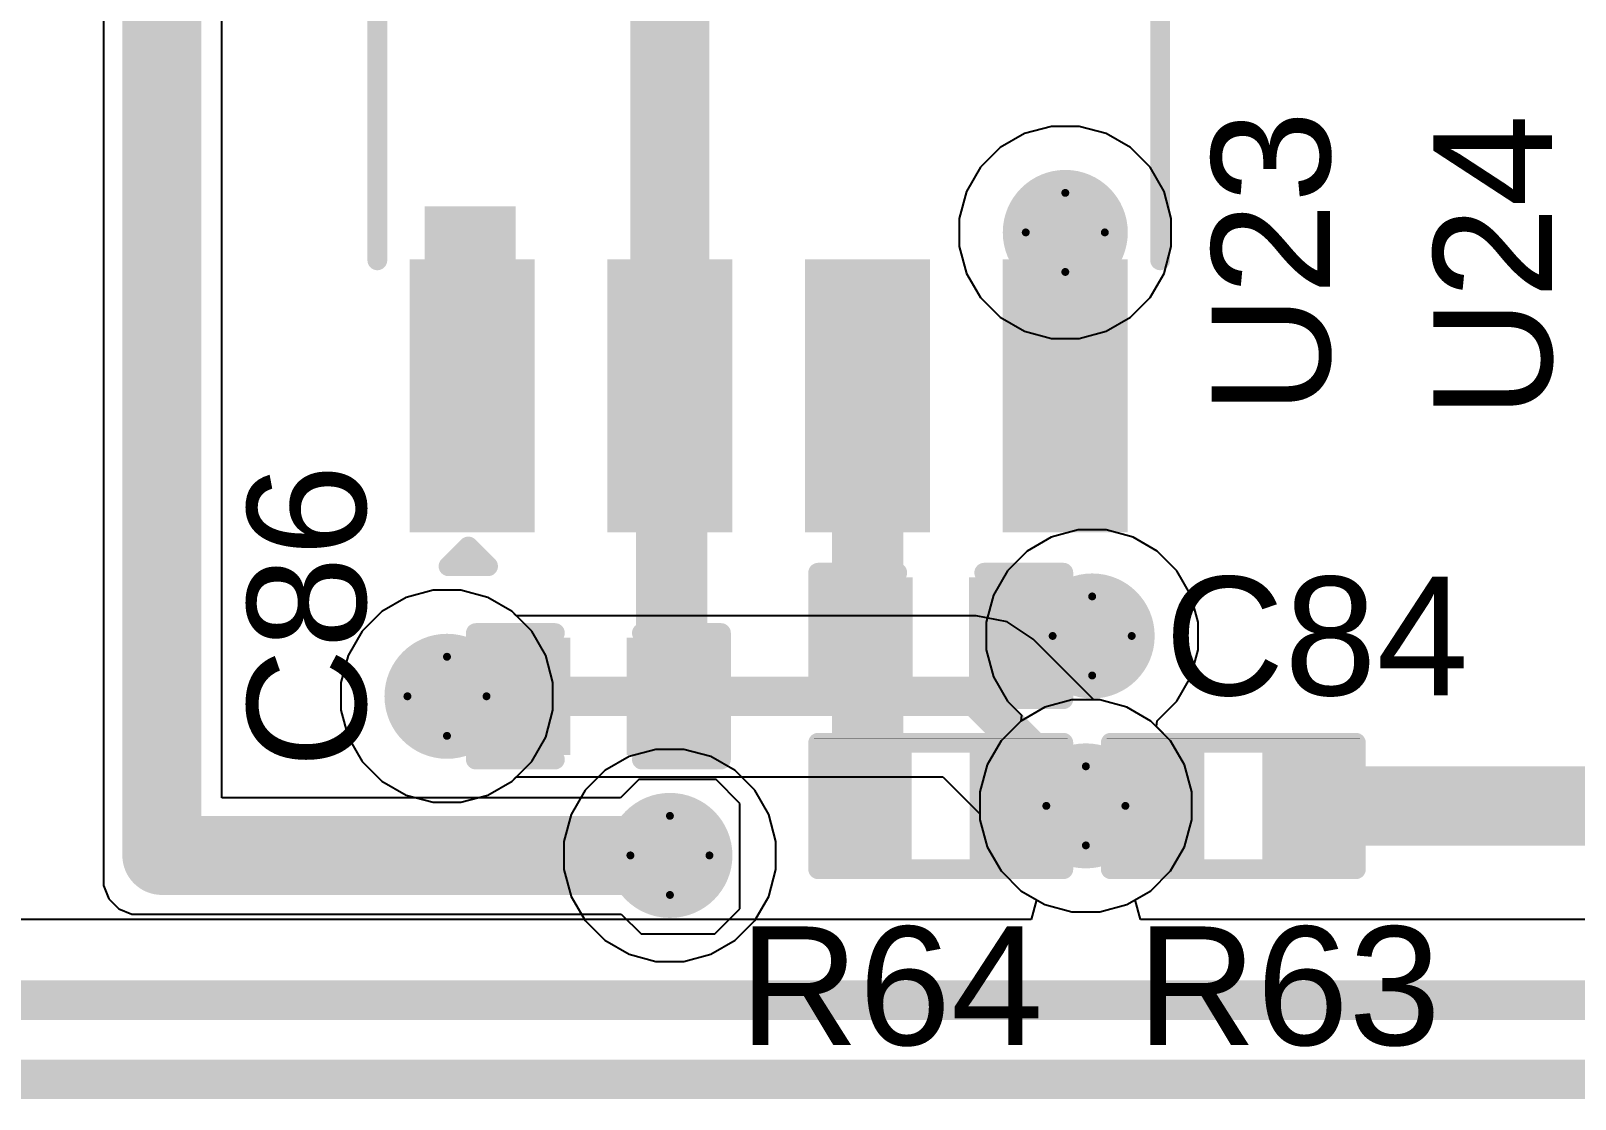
# Model space of a CAD drawing. Header units: inches. Extents: x -17.5 to 14.7, y -6.2 to 5.9.
# Drawn here: x 1.3503 to 1.7409, y 1.6963 to 1.9665 of the extents above; entities that cross this region are included whole.
import ezdxf

# ---------------------------------------------------------------- set-up
doc = ezdxf.new("R2010")
doc.units = ezdxf.units.IN
doc.header["$MEASUREMENT"] = 0
for name, color, linetype in [('Bottom Layer', 5, 'Continuous'), ('Bottom Solder', 6, 'Continuous'), ('Drill Drawing', 1, 'Continuous'), ('Ground Layer', 76, 'Continuous'), ('Power Layer', 16, 'Continuous'), ('Top Layer', 1, 'Continuous'), ('Top Overlay', 2, 'Continuous'), ('Top Paste', 8, 'Continuous'), ('Top Solder', 216, 'Continuous'), ('Via Holes', 16, 'Continuous')]:
    doc.layers.add(name, color=color, linetype=linetype)
doc.styles.add('Arial', font='', dxfattribs={"height": 0.2})
doc.styles.get('Arial').set_extended_font_data('Arial')

# ---------------------------------------------------------------- blocks, each defined once
blk = doc.blocks.new('SOIC_8_0_154___3_90___W______3')
at = {"layer": 'Top Layer'}
for points in [[(-0.13681, 0.06319), (-0.13681, 0.08681), (-0.07579, 0.08681), (-0.07579, 0.06319)], [(0.07579, 0.06319), (0.07579, 0.08681), (0.13681, 0.08681), (0.13681, 0.06319)], [(-0.13681, 0.01319), (-0.13681, 0.03681), (-0.07579, 0.03681), (-0.07579, 0.01319)], [(0.07579, 0.01319), (0.07579, 0.03681), (0.13681, 0.03681), (0.13681, 0.01319)], [(-0.13681, -0.03681), (-0.13681, -0.01319), (-0.07579, -0.01319), (-0.07579, -0.03681)], [(0.07579, -0.03681), (0.07579, -0.01319), (0.13681, -0.01319), (0.13681, -0.03681)], [(-0.13681, -0.08681), (-0.13681, -0.06319), (-0.07579, -0.06319), (-0.07579, -0.08681)], [(0.07579, -0.08681), (0.07579, -0.06319), (0.13681, -0.06319), (0.13681, -0.08681)]]:
    blk.add_hatch(color=1, dxfattribs=at).paths.add_polyline_path(points)
at = {"layer": 'Top Overlay'}
blk.add_hatch(color=2, dxfattribs=at).paths.add_polyline_path([(-0.07237, 0.06401), (-0.05837, 0.06401), (-0.05837, 0.08701), (-0.07237, 0.08701)])
at = {"layer": 'Top Paste'}
for points in [[(-0.13681, 0.06319), (-0.13681, 0.08681), (-0.07579, 0.08681), (-0.07579, 0.06319)], [(0.07579, 0.06319), (0.07579, 0.08681), (0.13681, 0.08681), (0.13681, 0.06319)], [(-0.13681, 0.01319), (-0.13681, 0.03681), (-0.07579, 0.03681), (-0.07579, 0.01319)], [(0.07579, 0.01319), (0.07579, 0.03681), (0.13681, 0.03681), (0.13681, 0.01319)], [(-0.13681, -0.03681), (-0.13681, -0.01319), (-0.07579, -0.01319), (-0.07579, -0.03681)], [(0.07579, -0.03681), (0.07579, -0.01319), (0.13681, -0.01319), (0.13681, -0.03681)], [(-0.13681, -0.08681), (-0.13681, -0.06319), (-0.07579, -0.06319), (-0.07579, -0.08681)], [(0.07579, -0.08681), (0.07579, -0.06319), (0.13681, -0.06319), (0.13681, -0.08681)]]:
    blk.add_hatch(color=8, dxfattribs=at).paths.add_polyline_path(points)
at = {"layer": 'Top Solder'}
for points in [[(-0.14081, 0.05919), (-0.14081, 0.09081), (-0.07179, 0.09081), (-0.07179, 0.05919)], [(0.07179, 0.05919), (0.07179, 0.09081), (0.14081, 0.09081), (0.14081, 0.05919)], [(-0.14081, 0.00919), (-0.14081, 0.04081), (-0.07179, 0.04081), (-0.07179, 0.00919)], [(0.07179, 0.00919), (0.07179, 0.04081), (0.14081, 0.04081), (0.14081, 0.00919)], [(-0.14081, -0.04081), (-0.14081, -0.00919), (-0.07179, -0.00919), (-0.07179, -0.04081)], [(0.07179, -0.04081), (0.07179, -0.00919), (0.14081, -0.00919), (0.14081, -0.04081)], [(-0.14081, -0.09081), (-0.14081, -0.05919), (-0.07179, -0.05919), (-0.07179, -0.09081)], [(0.07179, -0.09081), (0.07179, -0.05919), (0.14081, -0.05919), (0.14081, -0.09081)]]:
    blk.add_hatch(color=216, dxfattribs=at).paths.add_polyline_path(points)
at = {"layer": 'Top Overlay'}
for points in [[(-0.072, 0.099, 0.005, 0.005, 0), (0.071, 0.099, 0.005, 0.005, 0)], [(-0.14937, 0.081, 0.005, 0.005, 0), (-0.14937, 0.071, 0.005, 0.005, 0)], [(-0.14937, 0.081, 0.005, 0.005, 0), (-0.14437, 0.076, 0.005, 0.005, 0)], [(-0.14437, 0.076, 0.005, 0.005, 0), (-0.14937, 0.071, 0.005, 0.005, 0)], [(-0.072, -0.099, 0.005, 0.005, 0), (0.071, -0.099, 0.005, 0.005, 0)]]:
    blk.add_lwpolyline(points, format="xyseb", dxfattribs=at)
for points in [[(-0.07325, 0.099, 0.0025, 0.0025, 1), (-0.07075, 0.099, 0.0025, 0.0025, 1)], [(0.06975, 0.099, 0.0025, 0.0025, 1), (0.07225, 0.099, 0.0025, 0.0025, 1)], [(-0.15062, 0.081, 0.0025, 0.0025, 1), (-0.14812, 0.081, 0.0025, 0.0025, 1)], [(-0.15062, 0.081, 0.0025, 0.0025, 1), (-0.14812, 0.081, 0.0025, 0.0025, 1)], [(-0.14562, 0.076, 0.0025, 0.0025, 1), (-0.14312, 0.076, 0.0025, 0.0025, 1)], [(-0.14562, 0.076, 0.0025, 0.0025, 1), (-0.14312, 0.076, 0.0025, 0.0025, 1)], [(-0.15062, 0.071, 0.0025, 0.0025, 1), (-0.14812, 0.071, 0.0025, 0.0025, 1)], [(-0.15062, 0.071, 0.0025, 0.0025, 1), (-0.14812, 0.071, 0.0025, 0.0025, 1)], [(-0.07325, -0.099, 0.0025, 0.0025, 1), (-0.07075, -0.099, 0.0025, 0.0025, 1)], [(0.06975, -0.099, 0.0025, 0.0025, 1), (0.07225, -0.099, 0.0025, 0.0025, 1)]]:
    blk.add_lwpolyline(points, format="xyseb", close=True, dxfattribs=at)
blk = doc.blocks.new('R___0402_12')
at = {"layer": 'Top Layer'}
for points in [[(-0.0275, -0.0125), (-0.0275, 0.0125), (-0.0095, 0.0125), (-0.0095, -0.0125)], [(0.0095, -0.0125), (0.0095, 0.0125), (0.0275, 0.0125), (0.0275, -0.0125)]]:
    blk.add_hatch(color=1, dxfattribs=at).paths.add_polyline_path(points)
at = {"layer": 'Top Paste'}
for points in [[(-0.0275, -0.0125), (-0.0275, 0.0125), (-0.0095, 0.0125), (-0.0095, -0.0125)], [(0.0095, -0.0125), (0.0095, 0.0125), (0.0275, 0.0125), (0.0275, -0.0125)]]:
    blk.add_hatch(color=8, dxfattribs=at).paths.add_polyline_path(points)
at = {"layer": 'Top Solder'}
for points in [[(-0.02967, -0.01467), (-0.02967, 0.01467), (-0.00733, 0.01467), (-0.00733, -0.01467)], [(0.00733, -0.01467), (0.00733, 0.01467), (0.02967, 0.01467), (0.02967, -0.01467)]]:
    blk.add_hatch(color=216, dxfattribs=at).paths.add_polyline_path(points)
at = {"layer": 'Top Overlay'}
for points in [[(-0.031, 0.016, 0.005, 0.005, 0), (-0.031, -0.016, 0.005, 0.005, 0)], [(0.031, 0.016, 0.005, 0.005, 0), (-0.031, 0.016, 0.005, 0.005, 0)], [(0.031, 0.016, 0.005, 0.005, 0), (0.031, -0.016, 0.005, 0.005, 0)], [(0.031, -0.016, 0.005, 0.005, 0), (-0.031, -0.016, 0.005, 0.005, 0)], [(0.032, -0.017, 0.000127, 0.000127, 0), (-0.032, -0.017, 0.000127, 0.000127, 0)]]:
    blk.add_lwpolyline(points, format="xyseb", dxfattribs=at)
for points in [[(-0.03225, 0.016, 0.0025, 0.0025, 1), (-0.02975, 0.016, 0.0025, 0.0025, 1)], [(-0.03225, 0.016, 0.0025, 0.0025, 1), (-0.02975, 0.016, 0.0025, 0.0025, 1)], [(0.02975, 0.016, 0.0025, 0.0025, 1), (0.03225, 0.016, 0.0025, 0.0025, 1)], [(0.02975, 0.016, 0.0025, 0.0025, 1), (0.03225, 0.016, 0.0025, 0.0025, 1)], [(-0.03225, -0.016, 0.0025, 0.0025, 1), (-0.02975, -0.016, 0.0025, 0.0025, 1)], [(-0.03225, -0.016, 0.0025, 0.0025, 1), (-0.02975, -0.016, 0.0025, 0.0025, 1)], [(0.02975, -0.016, 0.0025, 0.0025, 1), (0.03225, -0.016, 0.0025, 0.0025, 1)], [(0.02975, -0.016, 0.0025, 0.0025, 1), (0.03225, -0.016, 0.0025, 0.0025, 1)], [(-0.03203, -0.017, 0.0000635, 0.0000635, 1), (-0.03197, -0.017, 0.0000635, 0.0000635, 1)], [(0.03197, -0.017, 0.0000635, 0.0000635, 1), (0.03203, -0.017, 0.0000635, 0.0000635, 1)]]:
    blk.add_lwpolyline(points, format="xyseb", close=True, dxfattribs=at)
blk = doc.blocks.new('R___0402_13')
at = {"layer": 'Top Layer'}
for points in [[(-0.0275, -0.0125), (-0.0275, 0.0125), (-0.0095, 0.0125), (-0.0095, -0.0125)], [(0.0095, -0.0125), (0.0095, 0.0125), (0.0275, 0.0125), (0.0275, -0.0125)]]:
    blk.add_hatch(color=1, dxfattribs=at).paths.add_polyline_path(points)
at = {"layer": 'Top Paste'}
for points in [[(-0.0275, -0.0125), (-0.0275, 0.0125), (-0.0095, 0.0125), (-0.0095, -0.0125)], [(0.0095, -0.0125), (0.0095, 0.0125), (0.0275, 0.0125), (0.0275, -0.0125)]]:
    blk.add_hatch(color=8, dxfattribs=at).paths.add_polyline_path(points)
at = {"layer": 'Top Solder'}
for points in [[(-0.02967, -0.01467), (-0.02967, 0.01467), (-0.00733, 0.01467), (-0.00733, -0.01467)], [(0.00733, -0.01467), (0.00733, 0.01467), (0.02967, 0.01467), (0.02967, -0.01467)]]:
    blk.add_hatch(color=216, dxfattribs=at).paths.add_polyline_path(points)
at = {"layer": 'Top Overlay'}
for points in [[(-0.031, 0.016, 0.005, 0.005, 0), (-0.031, -0.016, 0.005, 0.005, 0)], [(0.031, 0.016, 0.005, 0.005, 0), (-0.031, 0.016, 0.005, 0.005, 0)], [(0.031, 0.016, 0.005, 0.005, 0), (0.031, -0.016, 0.005, 0.005, 0)], [(0.031, -0.016, 0.005, 0.005, 0), (-0.031, -0.016, 0.005, 0.005, 0)], [(0.032, -0.017, 0.000127, 0.000127, 0), (-0.032, -0.017, 0.000127, 0.000127, 0)]]:
    blk.add_lwpolyline(points, format="xyseb", dxfattribs=at)
for points in [[(-0.03225, 0.016, 0.0025, 0.0025, 1), (-0.02975, 0.016, 0.0025, 0.0025, 1)], [(-0.03225, 0.016, 0.0025, 0.0025, 1), (-0.02975, 0.016, 0.0025, 0.0025, 1)], [(0.02975, 0.016, 0.0025, 0.0025, 1), (0.03225, 0.016, 0.0025, 0.0025, 1)], [(0.02975, 0.016, 0.0025, 0.0025, 1), (0.03225, 0.016, 0.0025, 0.0025, 1)], [(-0.03225, -0.016, 0.0025, 0.0025, 1), (-0.02975, -0.016, 0.0025, 0.0025, 1)], [(-0.03225, -0.016, 0.0025, 0.0025, 1), (-0.02975, -0.016, 0.0025, 0.0025, 1)], [(0.02975, -0.016, 0.0025, 0.0025, 1), (0.03225, -0.016, 0.0025, 0.0025, 1)], [(0.02975, -0.016, 0.0025, 0.0025, 1), (0.03225, -0.016, 0.0025, 0.0025, 1)], [(-0.03203, -0.017, 0.0000635, 0.0000635, 1), (-0.03197, -0.017, 0.0000635, 0.0000635, 1)], [(0.03197, -0.017, 0.0000635, 0.0000635, 1), (0.03203, -0.017, 0.0000635, 0.0000635, 1)]]:
    blk.add_lwpolyline(points, format="xyseb", close=True, dxfattribs=at)
blk = doc.blocks.new('C___0402_35')
at = {"layer": 'Top Layer'}
for points in [[(-0.0275, -0.0125), (-0.0275, 0.0125), (-0.0095, 0.0125), (-0.0095, -0.0125)], [(0.0095, -0.0125), (0.0095, 0.0125), (0.0275, 0.0125), (0.0275, -0.0125)]]:
    blk.add_hatch(color=1, dxfattribs=at).paths.add_polyline_path(points)
at = {"layer": 'Top Paste'}
for points in [[(-0.0275, -0.0125), (-0.0275, 0.0125), (-0.0095, 0.0125), (-0.0095, -0.0125)], [(0.0095, -0.0125), (0.0095, 0.0125), (0.0275, 0.0125), (0.0275, -0.0125)]]:
    blk.add_hatch(color=8, dxfattribs=at).paths.add_polyline_path(points)
at = {"layer": 'Top Solder'}
for points in [[(-0.02986, -0.01486), (-0.02986, 0.01486), (-0.00714, 0.01486), (-0.00714, -0.01486)], [(0.00714, -0.01486), (0.00714, 0.01486), (0.02986, 0.01486), (0.02986, -0.01486)]]:
    blk.add_hatch(color=216, dxfattribs=at).paths.add_polyline_path(points)
at = {"layer": 'Top Overlay'}
for points in [[(-0.031, 0.016, 0.005, 0.005, 0), (-0.011, 0.016, 0.005, 0.005, 0)], [(-0.031, -0.016, 0.005, 0.005, 0), (-0.031, 0.016, 0.005, 0.005, 0)], [(0.011, 0.016, 0.005, 0.005, 0), (0.031, 0.016, 0.005, 0.005, 0)], [(0.031, -0.016, 0.005, 0.005, 0), (0.031, 0.016, 0.005, 0.005, 0)], [(-0.031, -0.016, 0.005, 0.005, 0), (-0.011, -0.016, 0.005, 0.005, 0)], [(0.011, -0.016, 0.005, 0.005, 0), (0.031, -0.016, 0.005, 0.005, 0)]]:
    blk.add_lwpolyline(points, format="xyseb", dxfattribs=at)
for points in [[(-0.03225, 0.016, 0.0025, 0.0025, 1), (-0.02975, 0.016, 0.0025, 0.0025, 1)], [(-0.03225, 0.016, 0.0025, 0.0025, 1), (-0.02975, 0.016, 0.0025, 0.0025, 1)], [(-0.01225, 0.016, 0.0025, 0.0025, 1), (-0.00975, 0.016, 0.0025, 0.0025, 1)], [(0.00975, 0.016, 0.0025, 0.0025, 1), (0.01225, 0.016, 0.0025, 0.0025, 1)], [(0.02975, 0.016, 0.0025, 0.0025, 1), (0.03225, 0.016, 0.0025, 0.0025, 1)], [(0.02975, 0.016, 0.0025, 0.0025, 1), (0.03225, 0.016, 0.0025, 0.0025, 1)], [(-0.03225, -0.016, 0.0025, 0.0025, 1), (-0.02975, -0.016, 0.0025, 0.0025, 1)], [(-0.03225, -0.016, 0.0025, 0.0025, 1), (-0.02975, -0.016, 0.0025, 0.0025, 1)], [(-0.01225, -0.016, 0.0025, 0.0025, 1), (-0.00975, -0.016, 0.0025, 0.0025, 1)], [(0.00975, -0.016, 0.0025, 0.0025, 1), (0.01225, -0.016, 0.0025, 0.0025, 1)], [(0.02975, -0.016, 0.0025, 0.0025, 1), (0.03225, -0.016, 0.0025, 0.0025, 1)], [(0.02975, -0.016, 0.0025, 0.0025, 1), (0.03225, -0.016, 0.0025, 0.0025, 1)]]:
    blk.add_lwpolyline(points, format="xyseb", close=True, dxfattribs=at)
blk = doc.blocks.new('C___0402_37')
at = {"layer": 'Top Layer'}
for points in [[(-0.0275, -0.0125), (-0.0275, 0.0125), (-0.0095, 0.0125), (-0.0095, -0.0125)], [(0.0095, -0.0125), (0.0095, 0.0125), (0.0275, 0.0125), (0.0275, -0.0125)]]:
    blk.add_hatch(color=1, dxfattribs=at).paths.add_polyline_path(points)
at = {"layer": 'Top Paste'}
for points in [[(-0.0275, -0.0125), (-0.0275, 0.0125), (-0.0095, 0.0125), (-0.0095, -0.0125)], [(0.0095, -0.0125), (0.0095, 0.0125), (0.0275, 0.0125), (0.0275, -0.0125)]]:
    blk.add_hatch(color=8, dxfattribs=at).paths.add_polyline_path(points)
at = {"layer": 'Top Solder'}
for points in [[(-0.02986, -0.01486), (-0.02986, 0.01486), (-0.00714, 0.01486), (-0.00714, -0.01486)], [(0.00714, -0.01486), (0.00714, 0.01486), (0.02986, 0.01486), (0.02986, -0.01486)]]:
    blk.add_hatch(color=216, dxfattribs=at).paths.add_polyline_path(points)
at = {"layer": 'Top Overlay'}
for points in [[(-0.011, 0.016, 0.005, 0.005, 0), (-0.031, 0.016, 0.005, 0.005, 0)], [(-0.031, 0.016, 0.005, 0.005, 0), (-0.031, -0.016, 0.005, 0.005, 0)], [(0.031, 0.016, 0.005, 0.005, 0), (0.011, 0.016, 0.005, 0.005, 0)], [(0.031, 0.016, 0.005, 0.005, 0), (0.031, -0.016, 0.005, 0.005, 0)], [(-0.011, -0.016, 0.005, 0.005, 0), (-0.031, -0.016, 0.005, 0.005, 0)], [(0.031, -0.016, 0.005, 0.005, 0), (0.011, -0.016, 0.005, 0.005, 0)]]:
    blk.add_lwpolyline(points, format="xyseb", dxfattribs=at)
for points in [[(-0.03225, 0.016, 0.0025, 0.0025, 1), (-0.02975, 0.016, 0.0025, 0.0025, 1)], [(-0.03225, 0.016, 0.0025, 0.0025, 1), (-0.02975, 0.016, 0.0025, 0.0025, 1)], [(-0.01225, 0.016, 0.0025, 0.0025, 1), (-0.00975, 0.016, 0.0025, 0.0025, 1)], [(0.00975, 0.016, 0.0025, 0.0025, 1), (0.01225, 0.016, 0.0025, 0.0025, 1)], [(0.02975, 0.016, 0.0025, 0.0025, 1), (0.03225, 0.016, 0.0025, 0.0025, 1)], [(0.02975, 0.016, 0.0025, 0.0025, 1), (0.03225, 0.016, 0.0025, 0.0025, 1)], [(-0.03225, -0.016, 0.0025, 0.0025, 1), (-0.02975, -0.016, 0.0025, 0.0025, 1)], [(-0.03225, -0.016, 0.0025, 0.0025, 1), (-0.02975, -0.016, 0.0025, 0.0025, 1)], [(-0.01225, -0.016, 0.0025, 0.0025, 1), (-0.00975, -0.016, 0.0025, 0.0025, 1)], [(0.00975, -0.016, 0.0025, 0.0025, 1), (0.01225, -0.016, 0.0025, 0.0025, 1)], [(0.02975, -0.016, 0.0025, 0.0025, 1), (0.03225, -0.016, 0.0025, 0.0025, 1)], [(0.02975, -0.016, 0.0025, 0.0025, 1), (0.03225, -0.016, 0.0025, 0.0025, 1)]]:
    blk.add_lwpolyline(points, format="xyseb", close=True, dxfattribs=at)

msp = doc.modelspace()

# ---------------------------------------------------------------- hatches: boundary and pattern name
at = {"layer": 'Bottom Layer'}
h = msp.add_hatch(color=5, dxfattribs=at)
edge = h.paths.add_edge_path()
edge.add_arc((1.61191, 1.91553), 0.01181, 0, 360)
h = msp.add_hatch(color=5, dxfattribs=at)
edge = h.paths.add_edge_path()
edge.add_arc((1.61871, 1.81347), 0.01181, 0, 360)
h = msp.add_hatch(color=5, dxfattribs=at)
edge = h.paths.add_edge_path()
edge.add_arc((1.45552, 1.79821), 0.01181, 0, 360)
h = msp.add_hatch(color=5, dxfattribs=at)
edge = h.paths.add_edge_path()
edge.add_arc((1.61711, 1.7705), 0.01181, 0, 360)
h = msp.add_hatch(color=5, dxfattribs=at)
edge = h.paths.add_edge_path()
edge.add_arc((1.51191, 1.75797), 0.01181, 0, 360)
at = {"layer": 'Bottom Solder'}
h = msp.add_hatch(color=6, dxfattribs=at)
edge = h.paths.add_edge_path()
edge.add_arc((1.61191, 1.91553), 0.01581, 0, 360)
h = msp.add_hatch(color=6, dxfattribs=at)
edge = h.paths.add_edge_path()
edge.add_arc((1.61871, 1.81347), 0.01581, 0, 360)
h = msp.add_hatch(color=6, dxfattribs=at)
edge = h.paths.add_edge_path()
edge.add_arc((1.45552, 1.79821), 0.01581, 0, 360)
h = msp.add_hatch(color=6, dxfattribs=at)
edge = h.paths.add_edge_path()
edge.add_arc((1.61711, 1.7705), 0.01581, 0, 360)
h = msp.add_hatch(color=6, dxfattribs=at)
edge = h.paths.add_edge_path()
edge.add_arc((1.51191, 1.75797), 0.01581, 0, 360)
at = {"layer": 'Ground Layer'}
h = msp.add_hatch(color=76, dxfattribs=at)
edge = h.paths.add_edge_path()
edge.add_arc((1.61191, 1.91553), 0.01181, 0, 360)
h = msp.add_hatch(color=76, dxfattribs=at)
edge = h.paths.add_edge_path()
edge.add_arc((1.61871, 1.81347), 0.01181, 0, 360)
h = msp.add_hatch(color=76, dxfattribs=at)
edge = h.paths.add_edge_path()
edge.add_arc((1.45552, 1.79821), 0.01181, 0, 360)
h = msp.add_hatch(color=76, dxfattribs=at)
edge = h.paths.add_edge_path()
edge.add_arc((1.61711, 1.7705), 0.01181, 0, 360)
h = msp.add_hatch(color=76, dxfattribs=at)
edge = h.paths.add_edge_path()
edge.add_arc((1.51191, 1.75797), 0.01181, 0, 360)
at = {"layer": 'Power Layer'}
h = msp.add_hatch(color=16, dxfattribs=at)
edge = h.paths.add_edge_path()
edge.add_arc((1.61191, 1.91553), 0.01181, 0, 360)
h = msp.add_hatch(color=16, dxfattribs=at)
edge = h.paths.add_edge_path()
edge.add_arc((1.61871, 1.81347), 0.01181, 0, 360)
h = msp.add_hatch(color=16, dxfattribs=at)
edge = h.paths.add_edge_path()
edge.add_arc((1.45552, 1.79821), 0.01181, 0, 360)
h = msp.add_hatch(color=16, dxfattribs=at)
edge = h.paths.add_edge_path()
edge.add_arc((1.61711, 1.7705), 0.01181, 0, 360)
h = msp.add_hatch(color=16, dxfattribs=at)
edge = h.paths.add_edge_path()
edge.add_arc((1.51191, 1.75797), 0.01181, 0, 360)
at = {"layer": 'Top Layer'}
h = msp.add_hatch(color=1, dxfattribs=at)
edge = h.paths.add_edge_path()
edge.add_arc((1.61191, 1.91553), 0.01181, 0, 360)
for points in [[(1.60011, 1.892), (1.62371, 1.892), (1.62371, 1.91553), (1.60011, 1.91553)], [(1.50334, 1.78654), (1.52134, 1.78654), (1.52134, 1.87417), (1.50334, 1.87417)], [(1.55291, 1.75697), (1.57091, 1.75697), (1.57091, 1.87417), (1.55291, 1.87417)], [(1.59891, 1.82527), (1.59891, 1.80166), (1.61871, 1.80166), (1.61871, 1.82527)], [(1.47532, 1.78641), (1.47532, 1.81001), (1.45552, 1.81001), (1.45552, 1.78641)], [(1.59891, 1.78227), (1.59891, 1.75866), (1.63591, 1.75866), (1.63591, 1.78227)]]:
    msp.add_hatch(color=1, dxfattribs=at).paths.add_polyline_path(points)
h = msp.add_hatch(color=1, dxfattribs=at)
edge = h.paths.add_edge_path()
edge.add_arc((1.61871, 1.81347), 0.01181, 0, 360)
h = msp.add_hatch(color=1, dxfattribs=at)
edge = h.paths.add_edge_path()
edge.add_arc((1.45552, 1.79821), 0.01181, 0, 360)
h = msp.add_hatch(color=1, dxfattribs=at)
edge = h.paths.add_edge_path()
edge.add_arc((1.61711, 1.7705), 0.01181, 0, 360)
h = msp.add_hatch(color=1, dxfattribs=at)
edge = h.paths.add_edge_path()
edge.add_arc((1.51191, 1.75797), 0.01181, 0, 360)
at = {"layer": 'Top Solder'}
h = msp.add_hatch(color=216, dxfattribs=at)
edge = h.paths.add_edge_path()
edge.add_arc((1.61191, 1.91553), 0.01581, 0, 360)
h = msp.add_hatch(color=216, dxfattribs=at)
edge = h.paths.add_edge_path()
edge.add_arc((1.61871, 1.81347), 0.01581, 0, 360)
h = msp.add_hatch(color=216, dxfattribs=at)
edge = h.paths.add_edge_path()
edge.add_arc((1.45552, 1.79821), 0.01581, 0, 360)
h = msp.add_hatch(color=216, dxfattribs=at)
edge = h.paths.add_edge_path()
edge.add_arc((1.61711, 1.7705), 0.01581, 0, 360)
h = msp.add_hatch(color=216, dxfattribs=at)
edge = h.paths.add_edge_path()
edge.add_arc((1.51191, 1.75797), 0.01581, 0, 360)
at = {"layer": 'Via Holes'}
h = msp.add_hatch(color=7, dxfattribs=at)
edge = h.paths.add_edge_path()
edge.add_arc((1.61191, 1.91553), 0.00591, 0, 360)
h = msp.add_hatch(color=7, dxfattribs=at)
edge = h.paths.add_edge_path()
edge.add_arc((1.61871, 1.81347), 0.00591, 0, 360)
h = msp.add_hatch(color=7, dxfattribs=at)
edge = h.paths.add_edge_path()
edge.add_arc((1.45552, 1.79821), 0.00591, 0, 360)
h = msp.add_hatch(color=7, dxfattribs=at)
edge = h.paths.add_edge_path()
edge.add_arc((1.61711, 1.7705), 0.00591, 0, 360)
h = msp.add_hatch(color=7, dxfattribs=at)
edge = h.paths.add_edge_path()
edge.add_arc((1.51191, 1.75797), 0.00591, 0, 360)

# ---------------------------------------------------------------- linework, layer by layer
at = {"layer": 'Bottom Layer'}
for p, q in [((1.45199, 1.82502), (1.44517, 1.82319)), ((1.45905, 1.82502), (1.45199, 1.82502)), ((1.46587, 1.82319), (1.45905, 1.82502)), ((1.44517, 1.82319), (1.43906, 1.81966)), ((1.47198, 1.81966), (1.46587, 1.82319)), ((1.43906, 1.81966), (1.43407, 1.81467)), ((1.47305, 1.8186), (1.47198, 1.81966)), ((1.5894, 1.8186), (1.47305, 1.8186)), ((1.5972, 1.81705), (1.5894, 1.8186)), ((1.60382, 1.81263), (1.5972, 1.81705)), ((1.43407, 1.81467), (1.43054, 1.80856)), ((1.61914, 1.79731), (1.60382, 1.81263)), ((1.43054, 1.80856), (1.42871, 1.80174)), ((1.42871, 1.80174), (1.42871, 1.79468)), ((1.62064, 1.79731), (1.61914, 1.79731)), ((1.62746, 1.79548), (1.62064, 1.79731)), ((1.42871, 1.79468), (1.43054, 1.78786)), ((1.63357, 1.79195), (1.62746, 1.79548)), ((1.63856, 1.78696), (1.63357, 1.79195)), ((1.43054, 1.78786), (1.43407, 1.78175)), ((1.64209, 1.78085), (1.63856, 1.78696)), ((1.43407, 1.78175), (1.43906, 1.77675)), ((1.47198, 1.77675), (1.47305, 1.77782)), ((1.47305, 1.77782), (1.58095, 1.77782)), ((1.58095, 1.77782), (1.5903, 1.76847)), ((1.64392, 1.77403), (1.64209, 1.78085)), ((1.43906, 1.77675), (1.44517, 1.77322)), ((1.46587, 1.77322), (1.47198, 1.77675)), ((1.64392, 1.76697), (1.64392, 1.77403)), ((1.44517, 1.77322), (1.45199, 1.7714)), ((1.45199, 1.7714), (1.45905, 1.7714)), ((1.45905, 1.7714), (1.46587, 1.77322)), ((1.5903, 1.76847), (1.5903, 1.76697)), ((1.5903, 1.76697), (1.59212, 1.76015)), ((1.64209, 1.76015), (1.64392, 1.76697)), ((1.59212, 1.76015), (1.59565, 1.75404)), ((1.63856, 1.75404), (1.64209, 1.76015)), ((1.59565, 1.75404), (1.60065, 1.74905)), ((1.63357, 1.74905), (1.63856, 1.75404)), ((1.60065, 1.74905), (1.60466, 1.74673)), ((1.60466, 1.74673), (1.60332, 1.74173)), ((1.62956, 1.74673), (1.63357, 1.74905)), ((1.6309, 1.74173), (1.62956, 1.74673)), ((1.60332, 1.74173), (1.20386, 1.74173)), ((1.91919, 1.74173), (1.6309, 1.74173))]:
    msp.add_line(p, q, dxfattribs=at)
for points in [[(1.45552, 1.79821, 0.01, 0.01, 0), (1.5894, 1.79821, 0.01, 0.01, 0)], [(1.5894, 1.79821, 0.01, 0.01, 0), (1.61711, 1.7705, 0.01, 0.01, 0)], [(1.20386, 1.72134, 0.01, 0.01, 0), (1.92764, 1.72134, 0.01, 0.01, 0)], [(1.25893, 1.70134, 0.01, 0.01, 0), (2.21983, 1.70134, 0.01, 0.01, 0)]]:
    msp.add_lwpolyline(points, format="xyseb", dxfattribs=at)
for points in [[(1.45302, 1.79821, 0.005, 0.005, 1), (1.45802, 1.79821, 0.005, 0.005, 1)], [(1.5869, 1.79821, 0.005, 0.005, 1), (1.5919, 1.79821, 0.005, 0.005, 1)], [(1.5869, 1.79821, 0.005, 0.005, 1), (1.5919, 1.79821, 0.005, 0.005, 1)], [(1.61461, 1.7705, 0.005, 0.005, 1), (1.61961, 1.7705, 0.005, 0.005, 1)]]:
    msp.add_lwpolyline(points, format="xyseb", close=True, dxfattribs=at)
at = {"layer": 'Drill Drawing'}
for points in [[(1.60191, 1.91553, 0.002, 0.002, 0), (1.61191, 1.92553, 0.002, 0.002, 0)], [(1.61191, 1.92553, 0.002, 0.002, 0), (1.62191, 1.91553, 0.002, 0.002, 0)], [(1.60191, 1.91553, 0.002, 0.002, 0), (1.61191, 1.90553, 0.002, 0.002, 0)], [(1.61191, 1.90553, 0.002, 0.002, 0), (1.62191, 1.91553, 0.002, 0.002, 0)], [(1.60871, 1.81347, 0.002, 0.002, 0), (1.61871, 1.82347, 0.002, 0.002, 0)], [(1.61871, 1.82347, 0.002, 0.002, 0), (1.62871, 1.81347, 0.002, 0.002, 0)], [(1.60871, 1.81347, 0.002, 0.002, 0), (1.61871, 1.80347, 0.002, 0.002, 0)], [(1.61871, 1.80347, 0.002, 0.002, 0), (1.62871, 1.81347, 0.002, 0.002, 0)], [(1.44552, 1.79821, 0.002, 0.002, 0), (1.45552, 1.80821, 0.002, 0.002, 0)], [(1.45552, 1.80821, 0.002, 0.002, 0), (1.46552, 1.79821, 0.002, 0.002, 0)], [(1.44552, 1.79821, 0.002, 0.002, 0), (1.45552, 1.78821, 0.002, 0.002, 0)], [(1.45552, 1.78821, 0.002, 0.002, 0), (1.46552, 1.79821, 0.002, 0.002, 0)], [(1.60711, 1.7705, 0.002, 0.002, 0), (1.61711, 1.7805, 0.002, 0.002, 0)], [(1.61711, 1.7805, 0.002, 0.002, 0), (1.62711, 1.7705, 0.002, 0.002, 0)], [(1.60711, 1.7705, 0.002, 0.002, 0), (1.61711, 1.7605, 0.002, 0.002, 0)], [(1.61711, 1.7605, 0.002, 0.002, 0), (1.62711, 1.7705, 0.002, 0.002, 0)], [(1.50191, 1.75797, 0.002, 0.002, 0), (1.51191, 1.76797, 0.002, 0.002, 0)], [(1.51191, 1.76797, 0.002, 0.002, 0), (1.52191, 1.75797, 0.002, 0.002, 0)], [(1.50191, 1.75797, 0.002, 0.002, 0), (1.51191, 1.74797, 0.002, 0.002, 0)], [(1.51191, 1.74797, 0.002, 0.002, 0), (1.52191, 1.75797, 0.002, 0.002, 0)]]:
    msp.add_lwpolyline(points, format="xyseb", dxfattribs=at)
for points in [[(1.61141, 1.92553, 0.001, 0.001, 1), (1.61241, 1.92553, 0.001, 0.001, 1)], [(1.61141, 1.92553, 0.001, 0.001, 1), (1.61241, 1.92553, 0.001, 0.001, 1)], [(1.60141, 1.91553, 0.001, 0.001, 1), (1.60241, 1.91553, 0.001, 0.001, 1)], [(1.60141, 1.91553, 0.001, 0.001, 1), (1.60241, 1.91553, 0.001, 0.001, 1)], [(1.62141, 1.91553, 0.001, 0.001, 1), (1.62241, 1.91553, 0.001, 0.001, 1)], [(1.62141, 1.91553, 0.001, 0.001, 1), (1.62241, 1.91553, 0.001, 0.001, 1)], [(1.61141, 1.90553, 0.001, 0.001, 1), (1.61241, 1.90553, 0.001, 0.001, 1)], [(1.61141, 1.90553, 0.001, 0.001, 1), (1.61241, 1.90553, 0.001, 0.001, 1)], [(1.61821, 1.82347, 0.001, 0.001, 1), (1.61921, 1.82347, 0.001, 0.001, 1)], [(1.61821, 1.82347, 0.001, 0.001, 1), (1.61921, 1.82347, 0.001, 0.001, 1)], [(1.60821, 1.81347, 0.001, 0.001, 1), (1.60921, 1.81347, 0.001, 0.001, 1)], [(1.60821, 1.81347, 0.001, 0.001, 1), (1.60921, 1.81347, 0.001, 0.001, 1)], [(1.62821, 1.81347, 0.001, 0.001, 1), (1.62921, 1.81347, 0.001, 0.001, 1)], [(1.62821, 1.81347, 0.001, 0.001, 1), (1.62921, 1.81347, 0.001, 0.001, 1)], [(1.45502, 1.80821, 0.001, 0.001, 1), (1.45602, 1.80821, 0.001, 0.001, 1)], [(1.45502, 1.80821, 0.001, 0.001, 1), (1.45602, 1.80821, 0.001, 0.001, 1)], [(1.61821, 1.80347, 0.001, 0.001, 1), (1.61921, 1.80347, 0.001, 0.001, 1)], [(1.61821, 1.80347, 0.001, 0.001, 1), (1.61921, 1.80347, 0.001, 0.001, 1)], [(1.44502, 1.79821, 0.001, 0.001, 1), (1.44602, 1.79821, 0.001, 0.001, 1)], [(1.44502, 1.79821, 0.001, 0.001, 1), (1.44602, 1.79821, 0.001, 0.001, 1)], [(1.46502, 1.79821, 0.001, 0.001, 1), (1.46602, 1.79821, 0.001, 0.001, 1)], [(1.46502, 1.79821, 0.001, 0.001, 1), (1.46602, 1.79821, 0.001, 0.001, 1)], [(1.45502, 1.78821, 0.001, 0.001, 1), (1.45602, 1.78821, 0.001, 0.001, 1)], [(1.45502, 1.78821, 0.001, 0.001, 1), (1.45602, 1.78821, 0.001, 0.001, 1)], [(1.61661, 1.7805, 0.001, 0.001, 1), (1.61761, 1.7805, 0.001, 0.001, 1)], [(1.61661, 1.7805, 0.001, 0.001, 1), (1.61761, 1.7805, 0.001, 0.001, 1)], [(1.60661, 1.7705, 0.001, 0.001, 1), (1.60761, 1.7705, 0.001, 0.001, 1)], [(1.60661, 1.7705, 0.001, 0.001, 1), (1.60761, 1.7705, 0.001, 0.001, 1)], [(1.62661, 1.7705, 0.001, 0.001, 1), (1.62761, 1.7705, 0.001, 0.001, 1)], [(1.62661, 1.7705, 0.001, 0.001, 1), (1.62761, 1.7705, 0.001, 0.001, 1)], [(1.51141, 1.76797, 0.001, 0.001, 1), (1.51241, 1.76797, 0.001, 0.001, 1)], [(1.51141, 1.76797, 0.001, 0.001, 1), (1.51241, 1.76797, 0.001, 0.001, 1)], [(1.50141, 1.75797, 0.001, 0.001, 1), (1.50241, 1.75797, 0.001, 0.001, 1)], [(1.50141, 1.75797, 0.001, 0.001, 1), (1.50241, 1.75797, 0.001, 0.001, 1)], [(1.52141, 1.75797, 0.001, 0.001, 1), (1.52241, 1.75797, 0.001, 0.001, 1)], [(1.52141, 1.75797, 0.001, 0.001, 1), (1.52241, 1.75797, 0.001, 0.001, 1)], [(1.61661, 1.7605, 0.001, 0.001, 1), (1.61761, 1.7605, 0.001, 0.001, 1)], [(1.61661, 1.7605, 0.001, 0.001, 1), (1.61761, 1.7605, 0.001, 0.001, 1)], [(1.51141, 1.74797, 0.001, 0.001, 1), (1.51241, 1.74797, 0.001, 0.001, 1)], [(1.51141, 1.74797, 0.001, 0.001, 1), (1.51241, 1.74797, 0.001, 0.001, 1)]]:
    msp.add_lwpolyline(points, format="xyseb", close=True, dxfattribs=at)
at = {"layer": 'Ground Layer'}
for p, q in [((1.45199, 1.82502), (1.44517, 1.82319)), ((1.45905, 1.82502), (1.45199, 1.82502)), ((1.46587, 1.82319), (1.45905, 1.82502)), ((1.44517, 1.82319), (1.43906, 1.81966)), ((1.47198, 1.81966), (1.46587, 1.82319)), ((1.43906, 1.81966), (1.43407, 1.81467)), ((1.47698, 1.81467), (1.47198, 1.81966)), ((1.43407, 1.81467), (1.43054, 1.80856)), ((1.48051, 1.80856), (1.47698, 1.81467)), ((1.43054, 1.80856), (1.42871, 1.80174)), ((1.48233, 1.80174), (1.48051, 1.80856)), ((1.42871, 1.80174), (1.42871, 1.79468)), ((1.48233, 1.79468), (1.48233, 1.80174)), ((1.61358, 1.79731), (1.60676, 1.79548)), ((1.62064, 1.79731), (1.61358, 1.79731)), ((1.62746, 1.79548), (1.62064, 1.79731)), ((1.42871, 1.79468), (1.43054, 1.78786)), ((1.48051, 1.78786), (1.48233, 1.79468)), ((1.60676, 1.79548), (1.60065, 1.79195)), ((1.63357, 1.79195), (1.62746, 1.79548)), ((1.60065, 1.79195), (1.59565, 1.78696)), ((1.63856, 1.78696), (1.63357, 1.79195)), ((1.43054, 1.78786), (1.43407, 1.78175)), ((1.47698, 1.78175), (1.48051, 1.78786)), ((1.59565, 1.78696), (1.59212, 1.78085)), ((1.64209, 1.78085), (1.63856, 1.78696)), ((1.43407, 1.78175), (1.43906, 1.77675)), ((1.47198, 1.77675), (1.47698, 1.78175)), ((1.59212, 1.78085), (1.5903, 1.77403)), ((1.64392, 1.77403), (1.64209, 1.78085)), ((1.43906, 1.77675), (1.44517, 1.77322)), ((1.46587, 1.77322), (1.47198, 1.77675)), ((1.5903, 1.77403), (1.5903, 1.76697)), ((1.64392, 1.76697), (1.64392, 1.77403)), ((1.44517, 1.77322), (1.45199, 1.7714)), ((1.45199, 1.7714), (1.45905, 1.7714)), ((1.45905, 1.7714), (1.46587, 1.77322)), ((1.5903, 1.76697), (1.59212, 1.76015)), ((1.64209, 1.76015), (1.64392, 1.76697)), ((1.59212, 1.76015), (1.59565, 1.75404)), ((1.63856, 1.75404), (1.64209, 1.76015)), ((1.59565, 1.75404), (1.60065, 1.74905)), ((1.63357, 1.74905), (1.63856, 1.75404)), ((1.60065, 1.74905), (1.60676, 1.74552)), ((1.62746, 1.74552), (1.63357, 1.74905)), ((1.60676, 1.74552), (1.61358, 1.74369)), ((1.61358, 1.74369), (1.62064, 1.74369)), ((1.62064, 1.74369), (1.62746, 1.74552))]:
    msp.add_line(p, q, dxfattribs=at)
at = {"layer": 'Power Layer'}
for p, q in [((1.60838, 1.94234), (1.60156, 1.94052)), ((1.61544, 1.94234), (1.60838, 1.94234)), ((1.62226, 1.94052), (1.61544, 1.94234)), ((1.60156, 1.94052), (1.59545, 1.93699)), ((1.62837, 1.93699), (1.62226, 1.94052)), ((1.59545, 1.93699), (1.59045, 1.932)), ((1.63336, 1.932), (1.62837, 1.93699)), ((1.59045, 1.932), (1.58692, 1.92588)), ((1.63689, 1.92588), (1.63336, 1.932)), ((1.58692, 1.92588), (1.5851, 1.91906)), ((1.63872, 1.91906), (1.63689, 1.92588)), ((1.5851, 1.91906), (1.5851, 1.912)), ((1.63872, 1.912), (1.63872, 1.91906)), ((1.5851, 1.912), (1.58692, 1.90518)), ((1.63689, 1.90518), (1.63872, 1.912)), ((1.58692, 1.90518), (1.59045, 1.89907)), ((1.63336, 1.89907), (1.63689, 1.90518)), ((1.59045, 1.89907), (1.59545, 1.89408)), ((1.62837, 1.89408), (1.63336, 1.89907)), ((1.59545, 1.89408), (1.60156, 1.89055)), ((1.60156, 1.89055), (1.60838, 1.88872)), ((1.61544, 1.88872), (1.62226, 1.89055)), ((1.62226, 1.89055), (1.62837, 1.89408)), ((1.60838, 1.88872), (1.61544, 1.88872)), ((1.61518, 1.84028), (1.60836, 1.83845)), ((1.62224, 1.84028), (1.61518, 1.84028)), ((1.62906, 1.83845), (1.62224, 1.84028)), ((1.60836, 1.83845), (1.60224, 1.83492)), ((1.63517, 1.83492), (1.62906, 1.83845)), ((1.60224, 1.83492), (1.59725, 1.82993)), ((1.64016, 1.82993), (1.63517, 1.83492)), ((1.59725, 1.82993), (1.59372, 1.82382)), ((1.64369, 1.82382), (1.64016, 1.82993)), ((1.45199, 1.82502), (1.44517, 1.82319)), ((1.45905, 1.82502), (1.45199, 1.82502)), ((1.46587, 1.82319), (1.45905, 1.82502)), ((1.44517, 1.82319), (1.43906, 1.81966)), ((1.47198, 1.81966), (1.46587, 1.82319)), ((1.59372, 1.82382), (1.5919, 1.817)), ((1.64552, 1.817), (1.64369, 1.82382)), ((1.43906, 1.81966), (1.43407, 1.81467)), ((1.47698, 1.81467), (1.47198, 1.81966)), ((1.5919, 1.817), (1.5919, 1.80994)), ((1.64552, 1.80994), (1.64552, 1.817)), ((1.43407, 1.81467), (1.43054, 1.80856)), ((1.48051, 1.80856), (1.47698, 1.81467)), ((1.43054, 1.80856), (1.42871, 1.80174)), ((1.48233, 1.80174), (1.48051, 1.80856)), ((1.5919, 1.80994), (1.59372, 1.80312)), ((1.64369, 1.80312), (1.64552, 1.80994)), ((1.42871, 1.80174), (1.42871, 1.79468)), ((1.48233, 1.79468), (1.48233, 1.80174)), ((1.59372, 1.80312), (1.59725, 1.797)), ((1.64016, 1.797), (1.64369, 1.80312)), ((1.59725, 1.797), (1.60084, 1.79342)), ((1.63517, 1.79201), (1.64016, 1.797)), ((1.42871, 1.79468), (1.43054, 1.78786)), ((1.48051, 1.78786), (1.48233, 1.79468)), ((1.60084, 1.79342), (1.60065, 1.79195)), ((1.60065, 1.79195), (1.59565, 1.78696)), ((1.63498, 1.79055), (1.63517, 1.79201)), ((1.63856, 1.78696), (1.63498, 1.79055)), ((1.43054, 1.78786), (1.43407, 1.78175)), ((1.47698, 1.78175), (1.48051, 1.78786)), ((1.59565, 1.78696), (1.59212, 1.78085)), ((1.64209, 1.78085), (1.63856, 1.78696)), ((1.43407, 1.78175), (1.43906, 1.77675)), ((1.47198, 1.77675), (1.47698, 1.78175)), ((1.50156, 1.78295), (1.49545, 1.77942)), ((1.50838, 1.78478), (1.50156, 1.78295)), ((1.51544, 1.78478), (1.50838, 1.78478)), ((1.52226, 1.78295), (1.51544, 1.78478)), ((1.52837, 1.77942), (1.52226, 1.78295)), ((1.49545, 1.77942), (1.49045, 1.77443)), ((1.53336, 1.77443), (1.52837, 1.77942)), ((1.59212, 1.78085), (1.5903, 1.77403)), ((1.64392, 1.77403), (1.64209, 1.78085)), ((1.43906, 1.77675), (1.44517, 1.77322)), ((1.46587, 1.77322), (1.47198, 1.77675)), ((1.49045, 1.77443), (1.48692, 1.76832)), ((1.53689, 1.76832), (1.53336, 1.77443)), ((1.5903, 1.77403), (1.5903, 1.76697)), ((1.64392, 1.76697), (1.64392, 1.77403)), ((1.44517, 1.77322), (1.45199, 1.7714)), ((1.45199, 1.7714), (1.45905, 1.7714)), ((1.45905, 1.7714), (1.46587, 1.77322)), ((1.48692, 1.76832), (1.4851, 1.7615)), ((1.53872, 1.7615), (1.53689, 1.76832)), ((1.5903, 1.76697), (1.59212, 1.76015)), ((1.64209, 1.76015), (1.64392, 1.76697)), ((1.4851, 1.7615), (1.4851, 1.75444)), ((1.53872, 1.75444), (1.53872, 1.7615)), ((1.59212, 1.76015), (1.59565, 1.75404)), ((1.63856, 1.75404), (1.64209, 1.76015)), ((1.4851, 1.75444), (1.48692, 1.74762)), ((1.53689, 1.74762), (1.53872, 1.75444)), ((1.59565, 1.75404), (1.60065, 1.74905)), ((1.63357, 1.74905), (1.63856, 1.75404)), ((1.48692, 1.74762), (1.49045, 1.7415)), ((1.53336, 1.7415), (1.53689, 1.74762)), ((1.60065, 1.74905), (1.60676, 1.74552)), ((1.62746, 1.74552), (1.63357, 1.74905)), ((1.60676, 1.74552), (1.61358, 1.74369)), ((1.61358, 1.74369), (1.62064, 1.74369)), ((1.62064, 1.74369), (1.62746, 1.74552)), ((1.49045, 1.7415), (1.49545, 1.73651)), ((1.52837, 1.73651), (1.53336, 1.7415)), ((1.49545, 1.73651), (1.50156, 1.73298)), ((1.52226, 1.73298), (1.52837, 1.73651)), ((1.50156, 1.73298), (1.50838, 1.73116)), ((1.50838, 1.73116), (1.51544, 1.73116)), ((1.51544, 1.73116), (1.52226, 1.73298))]:
    msp.add_line(p, q, dxfattribs=at)
at = {"layer": 'Top Layer'}
for p, q in [((1.36861, 2.23713), (1.36861, 1.75213)), ((1.39861, 1.7725), (1.3986, 2.21813)), ((1.50404, 1.77713), (1.49941, 1.7725)), ((1.52361, 1.77713), (1.50404, 1.77713)), ((1.52961, 1.77113), (1.52361, 1.77713)), ((1.49941, 1.7725), (1.39861, 1.7725)), ((1.52961, 1.74447), (1.52961, 1.77113)), ((1.36861, 1.75213), (1.36861, 1.75034)), ((1.36861, 1.75034), (1.36998, 1.74703)), ((1.36998, 1.74703), (1.37251, 1.7445)), ((1.37251, 1.7445), (1.37582, 1.74313)), ((1.37582, 1.74313), (1.37761, 1.74313)), ((1.37761, 1.74313), (1.37761, 1.74313)), ((1.37761, 1.74313), (1.49961, 1.74313)), ((1.49961, 1.74313), (1.50461, 1.73813)), ((1.52327, 1.73813), (1.52961, 1.74447)), ((1.50461, 1.73813), (1.52327, 1.73813))]:
    msp.add_line(p, q, dxfattribs=at)
for points in [[(1.38341, 1.75797, 0.02, 0.02, 0), (1.38341, 2.23315, 0.02, 0.02, 0)], [(1.51191, 1.87417, 0.02, 0.02, 0), (1.51191, 1.98213, 0.02, 0.02, 0)], [(1.59891, 1.81347, 0.01, 0.01, 0), (1.61871, 1.81347, 0.01, 0.01, 0)], [(1.45552, 1.79821, 0.01, 0.01, 0), (1.47532, 1.79821, 0.01, 0.01, 0)], [(1.67675, 1.77047, 0.02, 0.02, 0), (1.80143, 1.77047, 0.02, 0.02, 0)], [(1.38341, 1.75797, 0.02, 0.02, 0), (1.51191, 1.75797, 0.02, 0.02, 0)]]:
    msp.add_lwpolyline(points, format="xyseb", dxfattribs=at)
for points in [[(1.50691, 1.87417, 0.01, 0.01, 1), (1.51691, 1.87417, 0.01, 0.01, 1)], [(1.59641, 1.81347, 0.005, 0.005, 1), (1.60141, 1.81347, 0.005, 0.005, 1)], [(1.61621, 1.81347, 0.005, 0.005, 1), (1.62121, 1.81347, 0.005, 0.005, 1)], [(1.45302, 1.79821, 0.005, 0.005, 1), (1.45802, 1.79821, 0.005, 0.005, 1)], [(1.47282, 1.79821, 0.005, 0.005, 1), (1.47782, 1.79821, 0.005, 0.005, 1)], [(1.67175, 1.77047, 0.01, 0.01, 1), (1.68175, 1.77047, 0.01, 0.01, 1)], [(1.37841, 1.75797, 0.01, 0.01, 1), (1.38841, 1.75797, 0.01, 0.01, 1)], [(1.37841, 1.75797, 0.01, 0.01, 1), (1.38841, 1.75797, 0.01, 0.01, 1)], [(1.50691, 1.75797, 0.01, 0.01, 1), (1.51691, 1.75797, 0.01, 0.01, 1)]]:
    msp.add_lwpolyline(points, format="xyseb", close=True, dxfattribs=at)
at = {"layer": 'Top Solder'}
for points in [[(1.38341, 1.75797, 0.02, 0.02, 0), (1.38341, 2.23315, 0.02, 0.02, 0)], [(1.38341, 1.75797, 0.02, 0.02, 0), (1.51191, 1.75797, 0.02, 0.02, 0)]]:
    msp.add_lwpolyline(points, format="xyseb", dxfattribs=at)
for points in [[(1.37841, 1.75797, 0.01, 0.01, 1), (1.38841, 1.75797, 0.01, 0.01, 1)], [(1.37841, 1.75797, 0.01, 0.01, 1), (1.38841, 1.75797, 0.01, 0.01, 1)], [(1.50691, 1.75797, 0.01, 0.01, 1), (1.51691, 1.75797, 0.01, 0.01, 1)]]:
    msp.add_lwpolyline(points, format="xyseb", close=True, dxfattribs=at)

# ---------------------------------------------------------------- block references
for name, p, rotation in [('SOIC_8_0_154___3_90___W______3', (1.53691, 1.98047), 90), ('C___0402_37', (1.58041, 1.81347), 180), ('R___0402_12', (1.58041, 1.77047), 180), ('R___0402_13', (1.65441, 1.77047), 180)]:
    msp.add_blockref(name, p, dxfattribs=dict(rotation=rotation))
msp.add_blockref('C___0402_35', (1.49382, 1.79821))

# ---------------------------------------------------------------- texts
at = {"layer": 'Top Overlay', "style": 'Arial'}
for s, rotation, p in [('U23', 90, (1.6789, 1.86948)), ('U24', 90, (1.735, 1.86848)), ('C86', 90, (1.435, 1.78001)), ('C84', 360, (1.63705, 1.79847)), ('R64', 360, (1.52942, 1.71)), ('R63', 360, (1.63001, 1.71))]:
    msp.add_text(s, height=0.03, rotation=rotation, dxfattribs=at).set_placement(p)

doc.saveas('drawing.dxf')
